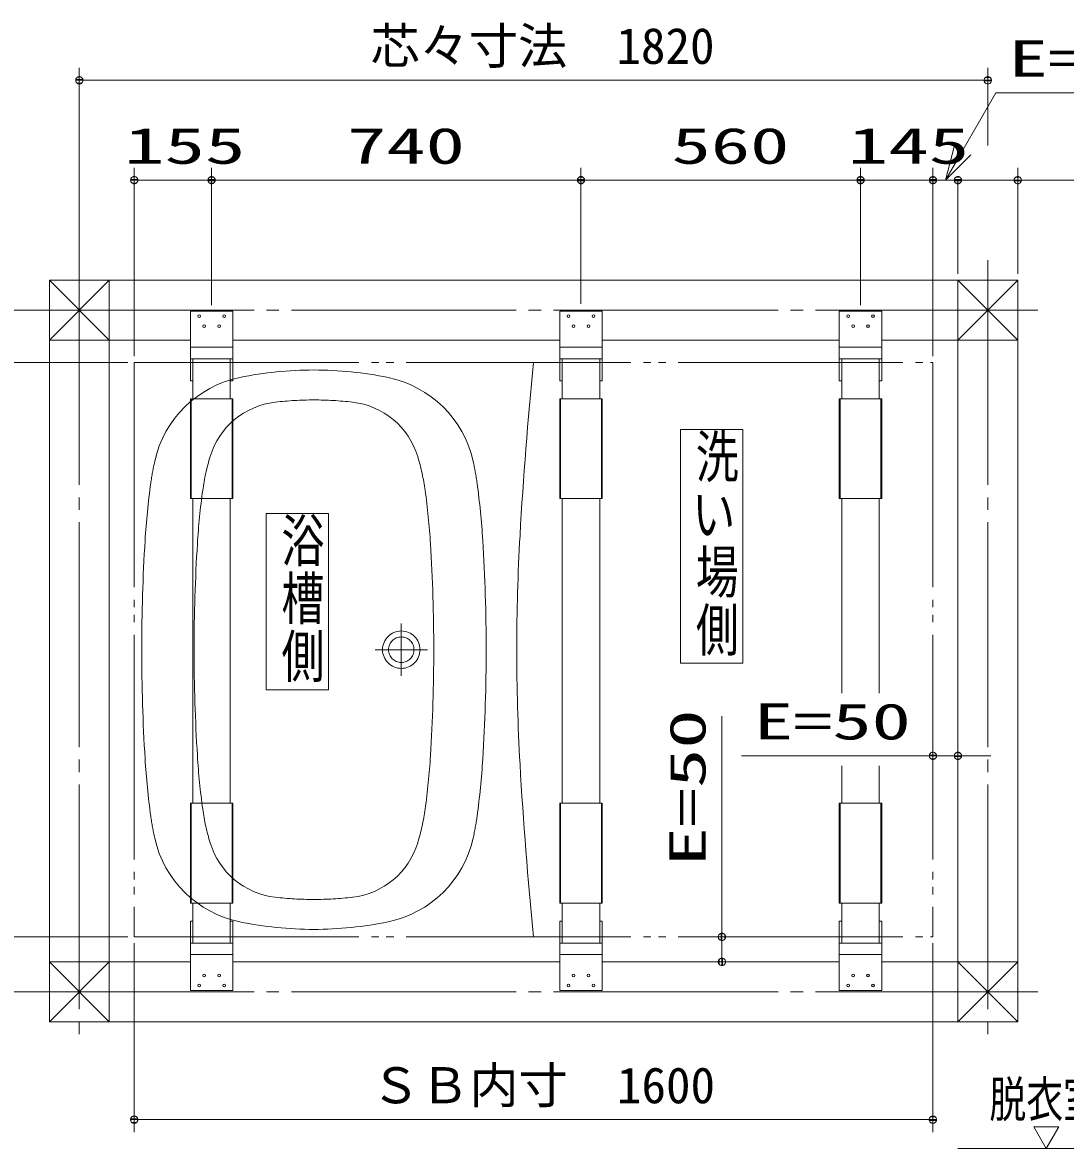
# Model space of a CAD drawing. Units: millimetres on the paper, scale 1:25. Extents: x -305 to 305, y -152 to 152.
# Drawn here: x -225.8 to -142.2, y -97.8 to -7.6 of the extents above; entities that cross this region are included whole.
import ezdxf
from ezdxf.enums import TextEntityAlignment as Align

# ---------------------------------------------------------------- set-up
doc = ezdxf.new("R2010")
doc.units = ezdxf.units.MM
doc.linetypes.add('LONG_CHAIN', pattern=[21, 18, -1, 1, -1])
doc.linetypes.add('LONG_DOUBLE_CHAIN', pattern=[21.8, 18, -1, 0.6, -0.6, 0.6, -1])
doc.layers.add('0-1_RV', color=7, linetype='LONG_DOUBLE_CHAIN', lineweight=9)
doc.layers.add('0-2_0', color=7, linetype='Continuous', lineweight=9)
doc.styles.add('ＭＳ ゴシック', font='')
doc.styles.get('ＭＳ ゴシック').set_extended_font_data('MS Gothic')

# ---------------------------------------------------------------- blocks, each defined once
blk = doc.blocks.new('_DOTSMALL')
at = {"layer": '0-2_0'}
for p, q in [((0.0746, 0.1), (-0.0746, 0.1)), ((0.1223, -0.0248), (-0.1223, -0.0248))]:
    blk.add_line(p, q, dxfattribs=at)
for points in [[(0.125, 0), (0.124, 0.0157), (0.1211, 0.0311), (0.1162, 0.046), (0.1095, 0.0602), (0.1011, 0.0735), (0.0911, 0.0856), (0.0797, 0.0963), (0.067, 0.1055), (0.0532, 0.1131), (0.0386, 0.1189), (0.0234, 0.1228), (0.0078, 0.1248), (-0.0078, 0.1248), (-0.0234, 0.1228), (-0.0386, 0.1189), (-0.0532, 0.1131), (-0.067, 0.1055), (-0.0797, 0.0963), (-0.0911, 0.0856), (-0.1011, 0.0735), (-0.1095, 0.0602), (-0.1162, 0.046), (-0.1211, 0.0311), (-0.124, 0.0157), (-0.125, 0), (0, 0)], [(-0.125, 0), (-0.124, -0.0157), (-0.1211, -0.0311), (-0.1162, -0.046), (-0.1095, -0.0602), (-0.1011, -0.0735), (-0.0911, -0.0856), (-0.0797, -0.0963), (-0.067, -0.1055), (-0.0532, -0.1131), (-0.0386, -0.1189), (-0.0234, -0.1228), (-0.0078, -0.1248), (0.0078, -0.1248), (0.0234, -0.1228), (0.0386, -0.1189), (0.0532, -0.1131), (0.067, -0.1055), (0.0797, -0.0963), (0.0911, -0.0856), (0.1011, -0.0735), (0.1095, -0.0602), (0.1162, -0.046), (0.1211, -0.0311), (0.124, -0.0157), (0.125, 0), (0, 0)]]:
    blk.add_lwpolyline(points, close=True, dxfattribs=at)
blk = doc.blocks.new('RECT')
at = {"layer": '0-2_0'}
blk.add_lwpolyline([(-0.5, 0.5), (-0.5, -0.5), (0.5, -0.5), (0.5, 0.5)], close=True, dxfattribs=at)
blk = doc.blocks.new('TRI')
at = {"layer": '0-2_0'}
blk.add_lwpolyline([(0.5, 0.866), (0, 0), (1, 0)], close=True, dxfattribs=at)
blk = doc.blocks.new('_OPEN30')
at = {"layer": '0-2_0'}
blk.add_line((0, 0), (-1, 0), dxfattribs=at)
blk.add_lwpolyline([(-1, 0.2679), (0, 0), (-1, -0.2679)], dxfattribs=at)

msp = doc.modelspace()

# ---------------------------------------------------------------- linework, layer by layer
at = {"layer": '0-1_RV', "linetype": 'Continuous'}
for p, q in [((-221.273, -30.133), (-221.273, -11.233)), ((-148.473, -17.464), (-148.473, -11.233)), ((-221.273, -12.233), (-148.473, -12.233)), ((-216.873, -34.333), (-216.873, -19.233)), ((-210.673, -30.133), (-210.673, -19.233)), ((-210.673, -30.233), (-210.673, -19.233)), ((-181.073, -30.133), (-181.073, -19.233)), ((-158.673, -30.233), (-158.673, -19.233)), ((-158.673, -30.133), (-158.673, -19.233)), ((-152.873, -34.333), (-152.873, -19.233)), ((-146.073, -27.733), (-146.073, -19.233)), ((-216.873, -20.233), (-210.673, -20.233)), ((-210.673, -20.233), (-181.073, -20.233)), ((-181.073, -20.233), (-158.673, -20.233)), ((-158.673, -20.233), (-152.873, -20.233)), ((-150.873, -20.233), (-146.073, -20.233)), ((-148.393, -20.233), (-150.713, -20.233)), ((-146.073, -20.233), (-128.103, -20.233)), ((-223.673, -28.233), (-146.073, -28.233)), ((-223.673, -28.233), (-223.673, -87.633)), ((-218.873, -33.033), (-223.673, -28.233)), ((-223.673, -33.033), (-218.873, -28.233)), ((-218.873, -28.233), (-218.873, -87.633)), ((-150.873, -28.233), (-150.873, -87.633)), ((-150.873, -33.033), (-146.073, -28.233)), ((-150.873, -28.233), (-146.073, -33.033)), ((-146.073, -28.233), (-146.073, -87.633)), ((-221.773, -30.633), (-239.618, -30.633)), ((-212.373, -30.733), (-212.373, -36.293)), ((-208.973, -30.733), (-212.373, -30.733)), ((-208.973, -30.733), (-208.973, -36.293)), ((-182.773, -30.733), (-182.773, -36.293)), ((-179.373, -30.733), (-182.773, -30.733)), ((-179.373, -30.733), (-179.373, -36.293)), ((-160.373, -30.733), (-160.373, -36.293)), ((-156.973, -30.733), (-160.373, -30.733)), ((-156.973, -30.733), (-156.973, -36.293)), ((-223.673, -33.033), (-212.373, -33.033)), ((-208.973, -33.033), (-182.773, -33.033)), ((-179.373, -33.033), (-160.373, -33.033)), ((-156.973, -33.033), (-146.073, -33.033)), ((-208.973, -33.613), (-212.373, -33.613)), ((-179.373, -33.613), (-182.773, -33.613)), ((-156.973, -33.613), (-160.373, -33.613)), ((-217.373, -34.833), (-232.673, -34.833)), ((-208.973, -34.533), (-212.373, -34.533)), ((-212.173, -34.533), (-212.173, -37.733)), ((-209.173, -34.533), (-209.173, -37.733)), ((-179.373, -34.533), (-182.773, -34.533)), ((-182.573, -34.533), (-182.573, -37.733)), ((-179.573, -34.533), (-179.573, -37.733)), ((-156.973, -34.533), (-160.373, -34.533)), ((-160.173, -34.533), (-160.173, -37.733)), ((-157.173, -34.533), (-157.173, -37.733)), ((-212.173, -36.293), (-212.373, -36.293)), ((-208.973, -36.293), (-209.173, -36.293)), ((-182.573, -36.293), (-182.773, -36.293)), ((-179.373, -36.293), (-179.573, -36.293)), ((-160.173, -36.293), (-160.373, -36.293)), ((-156.973, -36.293), (-157.173, -36.293)), ((-208.973, -37.733), (-212.373, -37.733)), ((-212.373, -37.733), (-212.373, -45.733)), ((-212.309, -37.733), (-212.309, -45.733)), ((-209.037, -37.733), (-209.037, -45.733)), ((-208.973, -37.733), (-208.973, -45.733)), ((-179.373, -37.733), (-182.773, -37.733)), ((-182.773, -37.733), (-182.773, -45.733)), ((-182.709, -37.733), (-182.709, -45.733)), ((-179.437, -37.733), (-179.437, -45.733)), ((-179.373, -37.733), (-179.373, -45.733)), ((-156.973, -37.733), (-160.373, -37.733)), ((-160.373, -37.733), (-160.373, -45.733)), ((-160.309, -37.733), (-160.309, -45.733)), ((-157.037, -37.733), (-157.037, -45.733)), ((-156.973, -37.733), (-156.973, -45.733)), ((-208.973, -45.733), (-212.373, -45.733)), ((-212.173, -45.733), (-212.173, -57.933)), ((-209.173, -45.733), (-209.173, -57.933)), ((-179.373, -45.733), (-182.773, -45.733)), ((-182.573, -45.733), (-182.573, -57.933)), ((-179.573, -45.733), (-179.573, -57.933)), ((-156.973, -45.733), (-160.373, -45.733)), ((-160.173, -45.733), (-160.173, -57.933)), ((-157.173, -45.733), (-157.173, -57.933)), ((-212.173, -70.133), (-212.173, -57.933)), ((-209.173, -70.133), (-209.173, -57.933)), ((-182.573, -70.133), (-182.573, -57.933)), ((-179.573, -70.133), (-179.573, -57.933)), ((-160.173, -61.314), (-160.173, -57.933)), ((-157.173, -61.314), (-157.173, -57.933)), ((-169.78, -80.833), (-169.78, -63.168)), ((-152.873, -66.335), (-168.218, -66.335)), ((-152.873, -66.335), (-150.873, -66.335)), ((-150.553, -66.335), (-148.233, -66.335)), ((-160.173, -67.145), (-160.173, -70.133)), ((-157.173, -67.145), (-157.173, -70.133)), ((-208.973, -70.133), (-212.373, -70.133)), ((-212.373, -78.133), (-212.373, -70.133)), ((-212.309, -78.133), (-212.309, -70.133)), ((-209.037, -78.133), (-209.037, -70.133)), ((-208.973, -78.133), (-208.973, -70.133)), ((-179.373, -70.133), (-182.773, -70.133)), ((-182.773, -78.133), (-182.773, -70.133)), ((-182.709, -78.133), (-182.709, -70.133)), ((-179.437, -78.133), (-179.437, -70.133)), ((-179.373, -78.133), (-179.373, -70.133)), ((-156.973, -70.133), (-160.373, -70.133)), ((-160.373, -78.133), (-160.373, -70.133)), ((-160.309, -78.133), (-160.309, -70.133)), ((-157.037, -78.133), (-157.037, -70.133)), ((-156.973, -78.133), (-156.973, -70.133)), ((-208.973, -78.133), (-212.373, -78.133)), ((-212.173, -81.333), (-212.173, -78.133)), ((-209.173, -81.333), (-209.173, -78.133)), ((-179.373, -78.133), (-182.773, -78.133)), ((-182.573, -81.333), (-182.573, -78.133)), ((-179.573, -81.333), (-179.573, -78.133)), ((-156.973, -78.133), (-160.373, -78.133)), ((-160.173, -81.333), (-160.173, -78.133)), ((-157.173, -81.333), (-157.173, -78.133)), ((-212.373, -85.133), (-212.373, -79.573)), ((-212.173, -79.573), (-212.373, -79.573)), ((-208.973, -79.573), (-209.173, -79.573)), ((-208.973, -85.133), (-208.973, -79.573)), ((-182.573, -79.573), (-182.773, -79.573)), ((-182.773, -85.133), (-182.773, -79.573)), ((-179.373, -79.573), (-179.573, -79.573)), ((-179.373, -85.133), (-179.373, -79.573)), ((-160.373, -85.133), (-160.373, -79.573)), ((-160.173, -79.573), (-160.373, -79.573)), ((-156.973, -79.573), (-157.173, -79.573)), ((-156.973, -85.133), (-156.973, -79.573)), ((-217.373, -80.833), (-232.673, -80.833)), ((-169.78, -82.833), (-169.78, -80.833)), ((-216.873, -81.333), (-216.873, -96.47)), ((-208.973, -81.333), (-212.373, -81.333)), ((-179.373, -81.333), (-182.773, -81.333)), ((-156.973, -81.333), (-160.373, -81.333)), ((-152.873, -81.333), (-152.873, -96.47)), ((-223.673, -82.833), (-212.373, -82.833)), ((-223.673, -82.833), (-218.873, -87.633)), ((-218.873, -82.833), (-223.673, -87.633)), ((-208.973, -82.253), (-212.373, -82.253)), ((-208.973, -82.833), (-182.773, -82.833)), ((-179.373, -82.253), (-182.773, -82.253)), ((-179.373, -82.833), (-160.373, -82.833)), ((-156.973, -82.253), (-160.373, -82.253)), ((-156.973, -82.833), (-146.073, -82.833)), ((-150.873, -82.833), (-146.073, -87.633)), ((-150.873, -87.633), (-146.073, -82.833)), ((-221.773, -85.233), (-239.618, -85.233)), ((-208.973, -85.133), (-212.373, -85.133)), ((-208.973, -85.133), (-212.373, -85.133)), ((-179.373, -85.133), (-182.773, -85.133)), ((-179.373, -85.133), (-182.773, -85.133)), ((-156.973, -85.133), (-160.373, -85.133)), ((-156.973, -85.133), (-160.373, -85.133)), ((-223.673, -87.633), (-146.073, -87.633)), ((-152.873, -95.47), (-216.873, -95.47))]:
    msp.add_line(p, q, dxfattribs=at)
at = {"layer": '0-1_RV', "linetype": 'LONG_CHAIN'}
for p, q in [((-221.273, -26.633), (-221.273, -89.233)), ((-148.473, -26.633), (-148.473, -89.233)), ((-225.273, -30.633), (-144.473, -30.633)), ((-195.473, -55.733), (-195.473, -59.933)), ((-197.573, -57.833), (-193.373, -57.833)), ((-225.273, -85.233), (-144.473, -85.233)), ((-150.874, -97.778), (-114.636, -97.778))]:
    msp.add_line(p, q, dxfattribs=at)
at = {"layer": '0-1_RV'}
for p, q in [((-216.873, -34.833), (-216.873, -80.833)), ((-216.873, -34.833), (-152.873, -34.833)), ((-152.873, -34.833), (-152.873, -80.833)), ((-216.873, -80.833), (-152.873, -80.833))]:
    msp.add_line(p, q, dxfattribs=at)
at = {"layer": '0-1_RV', "linetype": 'Continuous'}
for centre in [(-211.673, -31.133), (-209.673, -31.133), (-182.073, -31.133), (-180.073, -31.133), (-159.673, -31.133), (-157.673, -31.133), (-211.273, -31.933), (-210.073, -31.933), (-181.673, -31.933), (-180.473, -31.933), (-159.273, -31.933), (-158.073, -31.933), (-211.273, -83.933), (-210.073, -83.933), (-181.673, -83.933), (-180.473, -83.933), (-159.273, -83.933), (-158.073, -83.933), (-211.673, -84.733), (-209.673, -84.733), (-182.073, -84.733), (-180.073, -84.733), (-159.673, -84.733), (-157.673, -84.733)]:
    msp.add_circle(centre, 0.11, dxfattribs=at)
at = {"layer": '0-1_RV'}
for radius in [1.5, 1.02]:
    msp.add_circle((-195.473, -57.833), radius, dxfattribs=at)
for centre, radius, start, end in [((134.327, -66.833), 320.8, 174.27519, 176.75561), ((-206.642, -44.659), 8.8, 101.67385, 167.45224), ((-202.473, -64.833), 29.4, 90, 101.67385), ((-202.473, -64.833), 29.4, 78.32615, 90), ((-198.305, -44.659), 8.8, 12.54776, 78.32615), ((-202.473, -64.833), 27, 90, 96.58714), ((-202.473, -64.833), 27, 83.41286, 90), ((-204.859, -44.17), 6.2, 96.58714, 163.02634), ((-200.087, -44.17), 6.2, 16.97366, 83.41286), ((-194.147, -47.44), 17.4, 163.02634, 172.16556), ((-210.799, -47.44), 17.4, 7.83444, 16.97366), ((-194.147, -47.44), 21.6, 167.45224, 172.16556), ((-210.799, -47.44), 21.6, 7.83444, 12.54776), ((-154.521, -52.892), 61.6, 172.16556, 176.4593), ((-154.521, -52.892), 57.4, 172.16556, 176.4593), ((-250.426, -52.892), 57.4, 3.5407, 7.83444), ((-250.426, -52.892), 61.6, 3.5407, 7.83444), ((-26.221, -57.833), 160, 176.71958, 180), ((-74.673, -57.833), 141.6, 176.4593, 180), ((-74.673, -57.833), 137.4, 176.4593, 180), ((-330.273, -57.833), 137.4, 0, 3.5407), ((-330.273, -57.833), 141.6, 0, 3.5407), ((-74.673, -57.833), 141.6, 180, 183.5407), ((-74.673, -57.833), 137.4, 180, 183.5407), ((-330.273, -57.833), 137.4, 356.4593, 360), ((-330.273, -57.833), 141.6, 356.4593, 360), ((-26.221, -57.833), 160, 180, 183.28042), ((-154.521, -62.774), 61.6, 183.5407, 187.83444), ((-154.521, -62.774), 57.4, 183.5407, 187.83444), ((-250.426, -62.774), 57.4, 352.16556, 356.4593), ((-250.426, -62.774), 61.6, 352.16556, 356.4593), ((134.327, -48.833), 320.8, 183.24439, 185.72481), ((-194.147, -68.226), 21.6, 187.83444, 192.54776), ((-194.147, -68.226), 17.4, 187.83444, 196.97366), ((-210.799, -68.226), 17.4, 343.02634, 352.16556), ((-210.799, -68.226), 21.6, 347.45224, 352.16556), ((-206.642, -71.007), 8.8, 192.54776, 258.32615), ((-198.305, -71.007), 8.8, 281.67385, 347.45224), ((-204.859, -71.496), 6.2, 196.97366, 263.41286), ((-200.087, -71.496), 6.2, 276.58714, 343.02634), ((-202.473, -50.833), 27, 263.41286, 270), ((-202.473, -50.833), 27, 270, 276.58714), ((-202.473, -50.833), 29.4, 258.32615, 270), ((-202.473, -50.833), 29.4, 270, 281.67385)]:
    msp.add_arc(centre, radius, start, end, dxfattribs=at)
at = {"layer": '0-2_0'}
for p, q in [((-152.873, -20.233), (-150.873, -20.233)), ((-152.873, -34.333), (-152.873, -20.233)), ((-150.873, -27.733), (-150.873, -20.233))]:
    msp.add_line(p, q, dxfattribs=at)
msp.add_lwpolyline([(-151.873, -20.233), (-147.837, -13.242), (-135.286, -13.242)], dxfattribs=at)

# ---------------------------------------------------------------- block references
at = {"layer": '0-1_RV'}
for name, p, xscale, yscale, rotation in [('_DOTSMALL', (-221.273, -12.233), 2.32, 2.32, 180), ('_DOTSMALL', (-216.873, -20.233), 2.32, 2.32, 180), ('_DOTSMALL', (-210.673, -20.233), 2.32, 2.32, 180), ('_DOTSMALL', (-181.073, -20.233), 2.32, 2.32, 180), ('_DOTSMALL', (-158.673, -20.233), 2.32, 2.32, 180), ('_DOTSMALL', (-150.873, -20.233), 2.32, 2.32, 180), ('_DOTSMALL', (-152.873, -66.335), 2.32, 2.32, 180), ('_DOTSMALL', (-169.78, -80.833), 2.32, 2.32, 270), ('_DOTSMALL', (-169.78, -82.833), 2.32, 2.32, 90), ('_DOTSMALL', (-216.873, -95.47), 2.32, 2.32, 180), ('TRI', (-143.788, -97.778), 2, 2, 60)]:
    msp.add_blockref(name, p, dxfattribs=dict(at, xscale=xscale, yscale=yscale, rotation=rotation))
for name, p, xscale, yscale in [('_DOTSMALL', (-148.473, -12.233), 2.32, 2.32), ('_DOTSMALL', (-210.673, -20.233), 2.32, 2.32), ('_DOTSMALL', (-181.073, -20.233), 2.32, 2.32), ('_DOTSMALL', (-158.673, -20.233), 2.32, 2.32), ('_DOTSMALL', (-152.873, -20.233), 2.32, 2.32), ('_DOTSMALL', (-146.073, -20.233), 2.32, 2.32), ('RECT', (-170.608, -49.553), 5.002398, 18.71579), ('RECT', (-203.808, -53.986), 5.002398, 14.11053), ('_DOTSMALL', (-150.873, -66.335), 2.32, 2.32), ('_DOTSMALL', (-152.873, -95.47), 2.32, 2.32)]:
    msp.add_blockref(name, p, dxfattribs=dict(at, xscale=xscale, yscale=yscale))
at = {"layer": '0-2_0'}
for name, p, xscale, yscale, rotation in [('_OPEN30', (-151.873, -20.233), 2.77, 2.77, 240), ('_DOTSMALL', (-152.873, -20.233), 2.32, 2.32, 180)]:
    msp.add_blockref(name, p, dxfattribs=dict(at, xscale=xscale, yscale=yscale, rotation=rotation))
at = {"layer": '0-2_0', "xscale": 2.32, "yscale": 2.32}
msp.add_blockref('_DOTSMALL', (-150.873, -20.233), dxfattribs=at)

# ---------------------------------------------------------------- texts
at = {"layer": '0-1_RV', "style": 'ＭＳ ゴシック'}
for s, p in [('芯々寸法\u30001820', (-197.936, -11.788)), ('ＳＢ内寸\u30001600', (-197.895, -95.025))]:
    msp.add_text(s, height=2.889, dxfattribs=at).set_placement(p, align=Align.BOTTOM_LEFT)
for s, height, width, p in [('155', 2.889, 1.65, (-217.685, -19.788)), ('740', 2.889, 1.6, (-199.811, -19.788)), ('560', 2.889, 1.6, (-173.811, -19.788)), ('145', 2.889, 1.65, (-159.685, -19.788)), ('洗', 3.365, 0.75, (-171.872, -45.06)), ('い', 3.365, 0.75, (-172.154, -49.674)), ('浴', 3.365, 0.75, (-205.072, -51.807)), ('場', 3.365, 0.75, (-171.872, -54.305)), ('槽', 3.365, 0.75, (-205.072, -56.428)), ('側', 3.365, 0.75, (-171.872, -58.95)), ('側', 3.365, 0.75, (-205.072, -61.059)), ('E=50', 2.889, 1.6, (-167.218, -65.89)), ('脱衣室ＦＬ', 2.889, 0.75, (-148.347, -96.15))]:
    msp.add_text(s, height=height, dxfattribs=dict(at, width=width)).set_placement(p, align=Align.BOTTOM_LEFT)
at = {"layer": '0-1_RV', "style": 'ＭＳ ゴシック', "width": 1.6}
msp.add_text('E=50', height=2.889, rotation=90, dxfattribs=at).set_placement((-170.225, -75.193), align=Align.BOTTOM_LEFT)
at = {"layer": '0-2_0', "style": 'ＭＳ ゴシック', "width": 1.6}
msp.add_text('E=50', height=2.889, dxfattribs=at).set_placement((-146.799, -12.797), align=Align.BOTTOM_LEFT)

doc.saveas('drawing.dxf')
